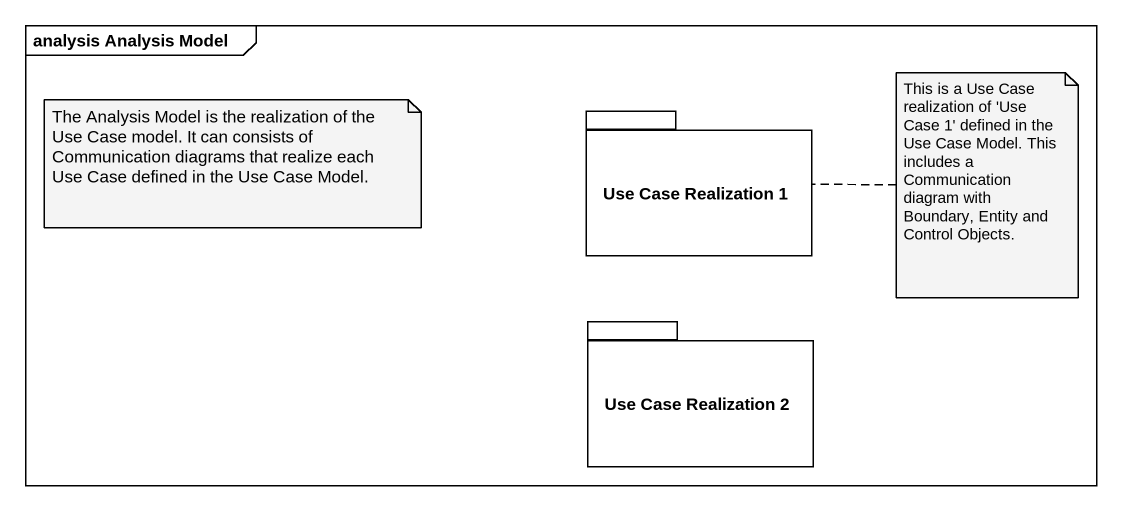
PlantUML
@startuml
mainframe analysis Analysis Model
package "Use Case Realization 1" as Use_Case_Realization_1 {
}
package "Use Case Realization 2" as Use_Case_Realization_2 {
}
note as N1
  The Analysis Model is the realization of the Use Case model. It can consists of Communication diagrams that realize each Use Case defined in the Use Case Model.
end note
note right of Use_Case_Realization_1 : This is a Use Case realization of 'Use Case 1' defined in the Use Case Model. This includes a Communication diagram with Boundary, Entity and Control Objects.
@enduml
